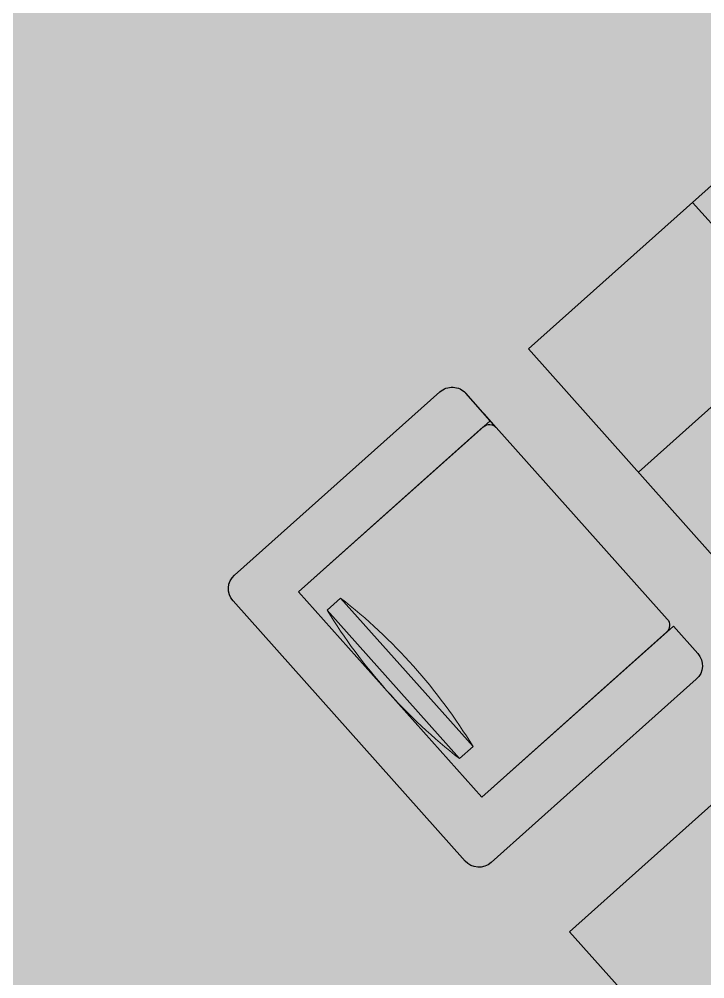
# Model space of a CAD drawing. Header units: inches. Extents: x -13956017 to 293115509, y -946740 to -305538.
# Drawn here: x 1218443.2 to 1218501.9, y -916363.6 to -916281.6 of the extents above; entities that cross this region are included whole.
import ezdxf

# ---------------------------------------------------------------- set-up
doc = ezdxf.new("R2010")
doc.units = ezdxf.units.IN
doc.header["$LTSCALE"] = 6
doc.layers.add('fixtures', color=135, linetype='Continuous', lineweight=13)
doc.layers.add('W', color=250, linetype='Continuous', lineweight=5)
doc.layers.add('FURNITURE', color=7, linetype='Continuous')
doc.layers.add('WAL', color=7, linetype='Continuous')

# ---------------------------------------------------------------- blocks, each defined once
blk = doc.blocks.new('FFEWEW')
at = {"ltscale": 5, "true_color": 0xffffff}
h = blk.add_hatch(color=7, dxfattribs=at)
h.dxf.hatch_style = 1
h.paths.add_polyline_path([(391011.359, -4356.118), (390997.537, -4356.118), (390997.537, -4369.94), (391011.359, -4369.94)])
at = {"layer": 'FURNITURE'}
blk.add_lwpolyline([(390997.537, -4356.118), (390997.537, -4369.94), (391011.359, -4369.94), (391011.359, -4356.118)], close=True, dxfattribs=at)
blk = doc.blocks.new('RGEWTW')
at = {"ltscale": 5, "true_color": 0xffffff}
h = blk.add_hatch(color=7, dxfattribs=at)
h.dxf.hatch_style = 1
h.paths.add_polyline_path([(390898.76, -4415.22), (390898.76, -4366.91), (390935, -4366.91), (390935, -4415.22)])
at = {"layer": 'FURNITURE'}
for p, q in [((390916.88, -4415.22), (390916.88, -4366.91)), ((390898.76, -4391.07), (390935, -4391.07))]:
    blk.add_line(p, q, dxfattribs=at)
blk.add_lwpolyline([(390898.76, -4415.22), (390898.76, -4366.91), (390935, -4366.91), (390935, -4415.22)], close=True, dxfattribs=at)
blk = doc.blocks.new('A$C4D432D71-flat-5')
at = {"layer": 'FURNITURE', "lineweight": 9}
for p, q in [((-424.2, 49.2), (118.4, 49.2)), ((-424.2, 0), (-424.2, 49.2)), ((118.4, 49.2), (118.4, 0)), ((-424.2, 0), (118.4, 0))]:
    blk.add_line(p, q, dxfattribs=at)
for centre, start, end in [((-152.9, -1434.5), 79.6382, 100.3618), ((-152.9, 1483.7), 259.6382, 280.3618)]:
    blk.add_arc(centre, 1508.3, start, end, dxfattribs=at)
blk = doc.blocks.new('ssdsds')
at = {"ltscale": 5, "true_color": 0xffffff}
h = blk.add_hatch(color=7, dxfattribs=at)
h.dxf.hatch_style = 1
edge = h.paths.add_edge_path(flags=16)
edge.add_line((44058.587, -10964.598), (44078.248, -10964.598))
edge = h.paths.add_edge_path(flags=16)
edge.add_line((44058.587, -10966.381), (44078.248, -10966.381))
edge = h.paths.add_edge_path(flags=16)
edge.add_line((44058.587, -10964.598), (44058.587, -10966.381))
edge = h.paths.add_edge_path(flags=16)
edge.add_arc((44068.418, -11018.362), 54.655, 79.63794, 100.36162, ccw=False)
edge = h.paths.add_edge_path(flags=16)
edge.add_arc((44068.418, -10912.617), 54.655, 259.63794, 280.36162, ccw=False)
edge = h.paths.add_edge_path(flags=16)
edge.add_line((44078.248, -10966.381), (44078.248, -10964.598))
h.paths.add_polyline_path([(44055.362, -10988.167), (44055.362, -10963.707)], flags=16)
edge = h.paths.add_edge_path(flags=17)
edge.add_arc((44056.268, -10988.167), 0.906, 179.99984, 269.99984, ccw=False)
edge.add_line((44055.362, -10988.167), (44055.362, -10963.707))
edge.add_line((44055.362, -10963.707), (44082.539, -10963.707))
edge.add_line((44082.539, -10963.707), (44082.539, -10988.167))
edge.add_arc((44081.633, -10988.167), 0.906, 269.99984, 359.99984, ccw=False)
edge.add_line((44081.633, -10989.073), (44056.268, -10989.072))
edge = h.paths.add_edge_path()
edge.add_arc((44086.163, -10960.084), 1.812, -0.0003, 89.9997, ccw=False)
edge.add_arc((44051.738, -10987.261), 1.812, 179.9997, 269.9997, ccw=False)
edge.add_line((44055.362, -10989.072), (44051.738, -10989.072))
edge.add_line((44087.975, -10987.261), (44087.975, -10960.084))
edge.add_arc((44086.163, -10987.261), 1.812, 269.99984, 359.99984, ccw=False)
edge.add_line((44082.539, -10989.073), (44086.163, -10989.073))
edge.add_line((44082.539, -10963.707), (44082.539, -10989.073))
edge.add_line((44055.362, -10989.072), (44055.362, -10963.707))
edge.add_line((44049.927, -10960.083), (44049.927, -10987.261))
edge.add_arc((44051.738, -10960.083), 1.812, 89.99984, 179.99984, ccw=False)
edge.add_line((44086.163, -10958.272), (44051.739, -10958.271))
edge.add_line((44056.268, -10989.072), (44054.456, -10989.072))
edge.add_arc((44056.268, -10988.167), 0.906, 179.99984, 269.99984, ccw=False)
edge.add_line((44055.362, -10985.897), (44055.362, -10988.167))
h = blk.add_hatch(color=7, dxfattribs=at)
h.dxf.hatch_style = 1
h.paths.add_polyline_path([(44082.539, -10989.073), (44086.163, -10989.073, 0.414214), (44087.975, -10987.261), (44087.975, -10960.084, 0.414213), (44086.163, -10958.272), (44051.738, -10958.272, 0.414215), (44049.927, -10960.084), (44049.927, -10987.261, 0.414213), (44051.738, -10989.073), (44055.362, -10989.073), (44055.362, -10963.707), (44082.539, -10963.707)])
h = blk.add_hatch(color=7, dxfattribs=at)
h.dxf.hatch_style = 1
edge = h.paths.add_edge_path(flags=0)
edge.add_line((44058.587, -10964.599), (44078.248, -10964.599))
edge = h.paths.add_edge_path(flags=0)
edge.add_line((44058.587, -10966.381), (44078.248, -10966.381))
edge = h.paths.add_edge_path(flags=0)
edge.add_line((44058.587, -10964.599), (44058.587, -10966.381))
edge = h.paths.add_edge_path(flags=0)
edge.add_arc((44068.418, -11018.362), 54.655, 79.63794, 100.36162)
edge = h.paths.add_edge_path(flags=0)
edge.add_arc((44068.418, -10912.617), 54.655, 259.63794, 280.36162)
edge = h.paths.add_edge_path(flags=0)
edge.add_line((44078.248, -10966.381), (44078.248, -10964.599))
edge = h.paths.add_edge_path(flags=17)
edge.add_line((44055.362, -10988.167), (44055.362, -10963.707))
edge.add_line((44055.362, -10963.707), (44082.539, -10963.707))
edge.add_line((44082.539, -10963.707), (44082.539, -10988.167))
edge.add_arc((44081.633, -10988.167), 0.906, 269.99984, 359.99984, ccw=False)
edge.add_line((44081.633, -10989.073), (44056.268, -10989.073))
edge.add_arc((44056.268, -10988.167), 0.906, 179.99984, 269.99984, ccw=False)
h.paths.add_polyline_path([(44055.362, -10988.167), (44055.362, -10963.707)], flags=0)
edge = h.paths.add_edge_path(flags=17)
edge.add_arc((44056.268, -10988.167), 0.906, 179.99984, 269.99984)
edge.add_line((44056.268, -10989.073), (44081.633, -10989.073))
edge.add_arc((44081.633, -10988.167), 0.906, 269.99984, 359.99984)
edge.add_line((44082.539, -10988.167), (44082.539, -10963.707))
edge.add_line((44082.539, -10963.707), (44055.362, -10963.707))
edge.add_line((44055.362, -10963.707), (44055.362, -10988.167))
at = {"layer": 'W', "lineweight": 40}
h = blk.add_hatch(dxfattribs=at)
h.set_pattern_fill('ANGLE', color=256)
h.set_pattern_definition([(0, (-69.5454, 9.772), (0, 6.985), [5.08, -1.905]), (90, (-69.5454, 9.772), (-6.985, 4e-16), [5.08, -1.905])])
edge = h.paths.add_edge_path(flags=0)
edge.add_line((44058.587, -10964.599), (44078.248, -10964.599))
edge = h.paths.add_edge_path(flags=0)
edge.add_line((44058.587, -10966.381), (44078.248, -10966.381))
edge = h.paths.add_edge_path(flags=0)
edge.add_line((44058.587, -10964.599), (44058.587, -10966.381))
edge = h.paths.add_edge_path(flags=0)
edge.add_arc((44068.418, -11018.362), 54.655, 79.63794, 100.36162)
edge = h.paths.add_edge_path(flags=0)
edge.add_arc((44068.418, -10912.617), 54.655, 259.63794, 280.36162)
edge = h.paths.add_edge_path(flags=0)
edge.add_line((44078.248, -10966.381), (44078.248, -10964.599))
edge = h.paths.add_edge_path(flags=17)
edge.add_line((44055.362, -10988.167), (44055.362, -10963.707))
edge.add_line((44055.362, -10963.707), (44082.539, -10963.707))
edge.add_line((44082.539, -10963.707), (44082.539, -10988.167))
edge.add_arc((44081.633, -10988.167), 0.906, 269.99984, 359.99984, ccw=False)
edge.add_line((44081.633, -10989.073), (44056.268, -10989.073))
edge.add_arc((44056.268, -10988.167), 0.906, 179.99984, 269.99984, ccw=False)
h.paths.add_polyline_path([(44055.362, -10988.167), (44055.362, -10963.707)], flags=0)
edge = h.paths.add_edge_path(flags=17)
edge.add_arc((44056.268, -10988.167), 0.906, 179.99984, 269.99984)
edge.add_line((44056.268, -10989.073), (44081.633, -10989.073))
edge.add_arc((44081.633, -10988.167), 0.906, 269.99984, 359.99984)
edge.add_line((44082.539, -10988.167), (44082.539, -10963.707))
edge.add_line((44082.539, -10963.707), (44055.362, -10963.707))
edge.add_line((44055.362, -10963.707), (44055.362, -10988.167))
at = {"layer": 'FURNITURE'}
for p, q in [((44086.163, -10958.272, -10.435), (44051.739, -10958.272, -10.435)), ((44049.927, -10960.084, -10.435), (44049.927, -10987.261, -10.435)), ((44087.975, -10987.261, -10.435), (44087.975, -10960.084, -10.435)), ((44082.539, -10963.707, -10.435), (44055.362, -10963.707, -10.435)), ((44055.362, -10963.707, -10.435), (44055.362, -10988.167, -10.435)), ((44055.362, -10988.167, -10.435), (44055.362, -10963.707, -10.435)), ((44055.362, -10989.073, -10.435), (44055.362, -10963.707, -10.435)), ((44082.539, -10988.167, -10.435), (44082.539, -10963.707, -10.435)), ((44082.539, -10963.707, -10.435), (44082.539, -10989.073, -10.435)), ((44055.362, -10985.897, -10.435), (44055.362, -10988.167, -10.435)), ((44055.362, -10989.073, -10.435), (44051.738, -10989.073, -10.435)), ((44056.268, -10989.073, -10.435), (44054.456, -10989.073, -10.435)), ((44056.268, -10989.073, -10.435), (44081.633, -10989.073, -10.435)), ((44082.539, -10989.073, -10.435), (44086.163, -10989.073, -10.435))]:
    blk.add_line(p, q, dxfattribs=at)
for centre, radius, start, end in [((44051.738, -10960.084, -10.435), 1.812, 89.99984, 179.99984), ((44086.163, -10960.084, -10.435), 1.812, 359.9997, 89.9997), ((44051.738, -10987.261, -10.435), 1.812, 179.9997, 269.9997), ((44086.163, -10987.261, -10.435), 1.812, 269.99984, 359.99984), ((44056.268, -10988.167, -10.435), 0.906, 179.99984, 269.99984), ((44056.268, -10988.167, -10.435), 0.906, 179.99984, 269.99984), ((44081.633, -10988.167, -10.435), 0.906, 269.99984, 359.99984)]:
    blk.add_arc(centre, radius, start, end, dxfattribs=at)
at = {"xscale": -0.03623647500000001, "yscale": 0.03623647500000001, "zscale": 0.03623647500000001, "rotation": 179.9997714235098}
blk.add_blockref('A$C4D432D71-flat-5', (44073.958, -10964.599, -10.435), dxfattribs=at)
at = {"layer": 'W', "color": 2, "xscale": 1.386, "yscale": 1.386, "zscale": 1.386, "rotation": 0.0001200451350529988}
blk.add_blockref('FFEWEW', (-497824.354, -4924.872, -10.435), dxfattribs=at)
at = {"layer": 'W', "xscale": -0.9, "yscale": 0.9, "zscale": 0.9, "rotation": 0.0002285764902154596}
blk.add_blockref('RGEWTW', (395894.079, -7064.985, -10.435), dxfattribs=at)

msp = doc.modelspace()

# ---------------------------------------------------------------- hatches: boundary and pattern name
at = {"layer": 'WAL', "lineweight": 9, "ltscale": 100, "true_color": 0x9c859f}
h = msp.add_hatch(color=252, dxfattribs=at)
h.dxf.hatch_style = 1
h.paths.add_polyline_path([(1218305.732, -916256.1), (1218507.919, -916075.652), (1218655.74, -916241.281), (1218627.389, -916266.584), (1218614.737, -916252.408), (1218596.832, -916268.389), (1218609.483, -916282.564), (1218410.28, -916460.349), (1218397.629, -916446.173), (1218383.453, -916458.825), (1218357.485, -916429.728), (1218353.755, -916433.057), (1218327.786, -916403.96), (1218362.852, -916372.664), (1218359.522, -916368.934), (1218381.905, -916348.958), (1218385.234, -916352.689), (1218388.964, -916349.359)])

# ---------------------------------------------------------------- block references
at = {"layer": 'fixtures', "color": 41, "ltscale": 5, "xscale": -0.866030217269287, "yscale": 0.8660302172692871, "zscale": 0.866030217269287, "rotation": 131.7480780187962}
msp.add_blockref('ssdsds', (1185978.564, -894187.392, 3978.157), dxfattribs=at)

doc.saveas('drawing.dxf')
